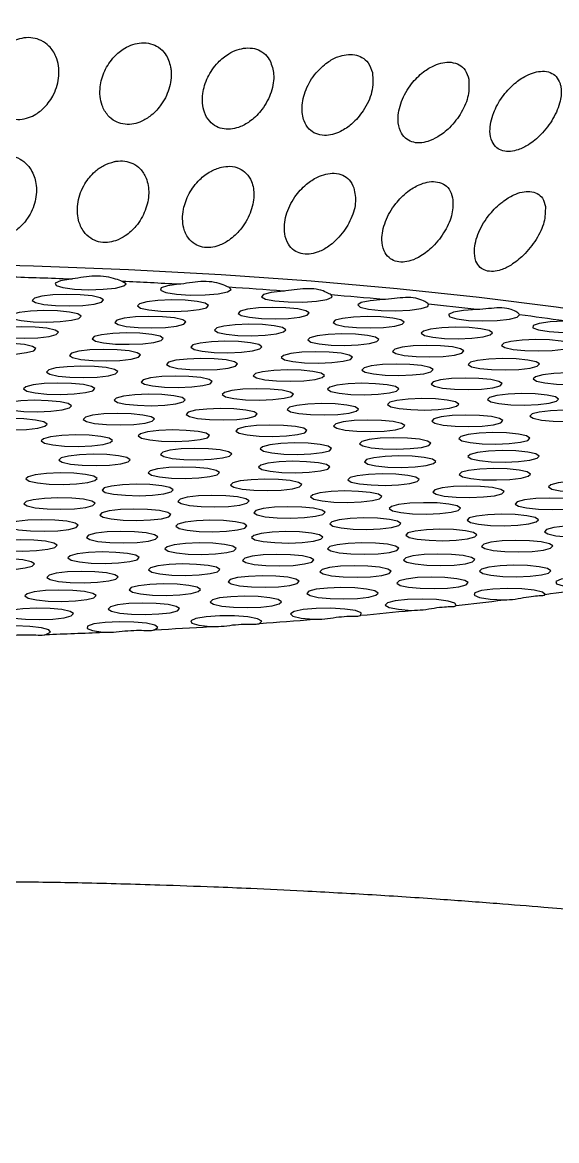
# Model space of a CAD drawing. Extents: x -51 to 27, y -13 to 136.
# Drawn here: x -11.516 to -10.616, y 57.856 to 59.737 of the extents above; entities that cross this region are included whole.
import ezdxf

# ---------------------------------------------------------------- set-up
doc = ezdxf.new("R2010")
doc.units = 0
doc.header["$MEASUREMENT"] = 0
doc.layers.add('GEOMETRY', color=2, linetype='Continuous', lineweight=25)

# ---------------------------------------------------------------- blocks, each defined once
blk = doc.blocks.new('2026 MONTERREY-BLOOM')
at = {"layer": 'GEOMETRY', "flags": 128}
for points in [[(-1.9792, -24.5683), (-1.9069, -24.5445), (-1.8224, -24.5217), (-1.7262, -24.5002), (-1.6189, -24.4801), (-1.5015, -24.4615), (-1.3746, -24.4446), (-1.2393, -24.4294), (-1.0964, -24.4162), (-0.9472, -24.4049), (-0.7925, -24.3958), (-0.6335, -24.3888), (-0.4714, -24.3839), (-0.3074, -24.3813), (-0.1425, -24.381), (0.0219, -24.3829), (0.1848, -24.387), (0.3448, -24.3933), (0.501, -24.4018), (0.6521, -24.4124), (0.7971, -24.425), (0.9349, -24.4396), (1.0646, -24.4559), (1.1851, -24.474)], [(0.2477, -24.4095), (0.2302, -24.4123), (0.2214, -24.4161), (0.2229, -24.4201), (0.2343, -24.4236), (0.2536, -24.4262), (0.2777, -24.4272), (0.3023, -24.4266), (0.3231, -24.4244), (0.3367, -24.421), (0.3407, -24.4171), (0.3343, -24.4132)], [(0.4297, -24.4181), (0.4106, -24.4207), (0.3996, -24.4243), (0.3986, -24.4282), (0.4077, -24.432), (0.4255, -24.4348), (0.4487, -24.4362), (0.4736, -24.4359), (0.4957, -24.4341), (0.5113, -24.431), (0.5177, -24.4271), (0.5138, -24.4232)], [(0.6055, -24.4296), (0.585, -24.4318), (0.5718, -24.4352), (0.5684, -24.4392), (0.5752, -24.443), (0.5911, -24.4461), (0.6134, -24.4479), (0.6382, -24.448), (0.6613, -24.4466), (0.6788, -24.4437), (0.6875, -24.44), (0.6862, -24.436)], [(0.1986, -24.4383), (0.1864, -24.4415), (0.1828, -24.4452), (0.1883, -24.4489), (0.2021, -24.4519), (0.2221, -24.4539), (0.2453, -24.4544), (0.268, -24.4536), (0.2869, -24.4513), (0.2991, -24.4481), (0.3027, -24.4444), (0.2972, -24.4408), (0.2834, -24.4377), (0.2634, -24.4358), (0.2403, -24.4352), (0.2175, -24.4361), (0.1986, -24.4383)], [(0.3755, -24.4477), (0.3633, -24.4509), (0.3597, -24.4546), (0.3652, -24.4582), (0.3791, -24.4613), (0.399, -24.4632), (0.4222, -24.4638), (0.4449, -24.4629), (0.4638, -24.4607), (0.476, -24.4575), (0.4796, -24.4538), (0.4741, -24.4501), (0.4603, -24.4471), (0.4403, -24.4451), (0.4172, -24.4445), (0.3944, -24.4454), (0.3755, -24.4477)], [(0.7733, -24.4438), (0.7515, -24.4457), (0.7364, -24.4489), (0.7306, -24.4528), (0.735, -24.4567), (0.7489, -24.46), (0.77, -24.4621), (0.7945, -24.4627), (0.8184, -24.4616), (0.8375, -24.4591), (0.8486, -24.4555), (0.8498, -24.4515)], [(0.1607, -24.4655), (0.1485, -24.4688), (0.1449, -24.4725), (0.1504, -24.4761), (0.1642, -24.4792), (0.1842, -24.4811), (0.2073, -24.4817), (0.23, -24.4808), (0.249, -24.4786), (0.2611, -24.4754), (0.2648, -24.4717), (0.2592, -24.468), (0.2454, -24.465), (0.2254, -24.463), (0.2023, -24.4624), (0.1796, -24.4633), (0.1607, -24.4655)], [(0.545, -24.4601), (0.5328, -24.4633), (0.5292, -24.467), (0.5347, -24.4707), (0.5485, -24.4737), (0.5685, -24.4757), (0.5916, -24.4763), (0.6144, -24.4754), (0.6333, -24.4732), (0.6455, -24.4699), (0.6491, -24.4662), (0.6435, -24.4626), (0.6297, -24.4595), (0.6098, -24.4576), (0.5866, -24.457), (0.5639, -24.4579), (0.545, -24.4601)], [(0.9315, -24.4606), (0.9087, -24.4622), (0.8918, -24.4651), (0.8836, -24.4689), (0.8856, -24.4729), (0.8974, -24.4764), (0.917, -24.4788), (0.9411, -24.4798), (0.9655, -24.4791), (0.9861, -24.4768), (0.9993, -24.4735), (1.003, -24.4695)], [(0.1227, -24.4928), (0.1105, -24.496), (0.1069, -24.4997), (0.1124, -24.5034), (0.1262, -24.5064), (0.1462, -24.5084), (0.1693, -24.509), (0.1921, -24.5081), (0.211, -24.5059), (0.2232, -24.5027), (0.2268, -24.4989), (0.2213, -24.4953), (0.2075, -24.4922), (0.1875, -24.4903), (0.1643, -24.4897), (0.1416, -24.4906), (0.1227, -24.4928)], [(0.3374, -24.4753), (0.3252, -24.4785), (0.3216, -24.4822), (0.3271, -24.4859), (0.3409, -24.4889), (0.3609, -24.4909), (0.3841, -24.4914), (0.4068, -24.4906), (0.4257, -24.4883), (0.4379, -24.4851), (0.4415, -24.4814), (0.436, -24.4777), (0.4222, -24.4747), (0.4022, -24.4727), (0.3791, -24.4722), (0.3563, -24.473), (0.3374, -24.4753)], [(0.5054, -24.4884), (0.4933, -24.4916), (0.4896, -24.4953), (0.4952, -24.499), (0.509, -24.502), (0.5289, -24.504), (0.5521, -24.5046), (0.5748, -24.5037), (0.5937, -24.5015), (0.6059, -24.4983), (0.6095, -24.4945), (0.604, -24.4909), (0.5902, -24.4878), (0.5702, -24.4859), (0.5471, -24.4853), (0.5244, -24.4862), (0.5054, -24.4884)], [(0.7049, -24.4754), (0.6927, -24.4787), (0.6891, -24.4824), (0.6946, -24.486), (0.7084, -24.4891), (0.7284, -24.491), (0.7515, -24.4916), (0.7743, -24.4907), (0.7932, -24.4885), (0.8054, -24.4853), (0.809, -24.4816), (0.8035, -24.4779), (0.7897, -24.4749), (0.7697, -24.4729), (0.7465, -24.4723), (0.7238, -24.4732), (0.7049, -24.4754)], [(0.8533, -24.4935), (0.8412, -24.4967), (0.8375, -24.5005), (0.8431, -24.5041), (0.8569, -24.5072), (0.8769, -24.5091), (0.9, -24.5097), (0.9227, -24.5088), (0.9416, -24.5066), (0.9538, -24.5034), (0.9574, -24.4997), (0.9519, -24.496), (0.9381, -24.493), (0.9181, -24.491), (0.895, -24.4904), (0.8723, -24.4913), (0.8533, -24.4935)], [(1.0785, -24.4799), (1.0549, -24.4811), (1.0363, -24.4838), (1.0259, -24.4874), (1.0254, -24.4913), (1.035, -24.495), (1.053, -24.4978), (1.0763, -24.4991), (1.101, -24.4988), (1.1228, -24.4969), (1.1381, -24.4938), (1.1443, -24.4899)], [(0.2993, -24.503), (0.2871, -24.5062), (0.2835, -24.5099), (0.289, -24.5136), (0.3028, -24.5166), (0.3228, -24.5186), (0.3459, -24.5191), (0.3687, -24.5183), (0.3876, -24.516), (0.3998, -24.5128), (0.4034, -24.5091), (0.3979, -24.5054), (0.3841, -24.5024), (0.3641, -24.5004), (0.3409, -24.4999), (0.3182, -24.5008), (0.2993, -24.503)], [(0.6622, -24.5048), (0.65, -24.508), (0.6464, -24.5117), (0.6519, -24.5153), (0.6657, -24.5184), (0.6857, -24.5203), (0.7088, -24.5209), (0.7316, -24.52), (0.7505, -24.5178), (0.7627, -24.5146), (0.7663, -24.5109), (0.7608, -24.5072), (0.747, -24.5042), (0.727, -24.5022), (0.7038, -24.5016), (0.6811, -24.5025), (0.6622, -24.5048)], [(0.0847, -24.5201), (0.0725, -24.5233), (0.0689, -24.527), (0.0744, -24.5307), (0.0882, -24.5337), (0.1082, -24.5357), (0.1313, -24.5362), (0.1541, -24.5354), (0.173, -24.5331), (0.1852, -24.5299), (0.1888, -24.5262), (0.1833, -24.5225), (0.1695, -24.5195), (0.1495, -24.5175), (0.1264, -24.517), (0.1036, -24.5178), (0.0847, -24.5201)], [(0.261, -24.5308), (0.2488, -24.534), (0.2452, -24.5378), (0.2507, -24.5414), (0.2645, -24.5445), (0.2845, -24.5464), (0.3077, -24.547), (0.3304, -24.5461), (0.3493, -24.5439), (0.3615, -24.5407), (0.3651, -24.537), (0.3596, -24.5333), (0.3458, -24.5303), (0.3258, -24.5283), (0.3027, -24.5277), (0.2799, -24.5286), (0.261, -24.5308)], [(0.4654, -24.517), (0.4532, -24.5202), (0.4496, -24.5239), (0.4551, -24.5276), (0.4689, -24.5306), (0.4889, -24.5326), (0.512, -24.5332), (0.5348, -24.5323), (0.5537, -24.5301), (0.5659, -24.5268), (0.5695, -24.5231), (0.564, -24.5195), (0.5502, -24.5164), (0.5302, -24.5145), (0.507, -24.5139), (0.4843, -24.5148), (0.4654, -24.517)], [(0.8053, -24.5241), (0.7931, -24.5273), (0.7895, -24.531), (0.795, -24.5347), (0.8088, -24.5377), (0.8288, -24.5397), (0.8519, -24.5402), (0.8746, -24.5394), (0.8935, -24.5371), (0.9057, -24.5339), (0.9093, -24.5302), (0.9038, -24.5265), (0.89, -24.5235), (0.87, -24.5215), (0.8469, -24.521), (0.8242, -24.5219), (0.8053, -24.5241)], [(0.9886, -24.5141), (0.9764, -24.5173), (0.9728, -24.5211), (0.9783, -24.5247), (0.9921, -24.5278), (1.0121, -24.5297), (1.0352, -24.5303), (1.058, -24.5294), (1.0769, -24.5272), (1.0891, -24.524), (1.0927, -24.5203), (1.0871, -24.5166), (1.0733, -24.5136), (1.0534, -24.5116), (1.0302, -24.511), (1.0075, -24.5119), (0.9886, -24.5141)], [(0.4244, -24.546), (0.4122, -24.5492), (0.4086, -24.5529), (0.4141, -24.5566), (0.4279, -24.5596), (0.4479, -24.5616), (0.471, -24.5621), (0.4938, -24.5613), (0.5127, -24.559), (0.5249, -24.5558), (0.5285, -24.5521), (0.523, -24.5484), (0.5092, -24.5454), (0.4892, -24.5434), (0.466, -24.5429), (0.4433, -24.5438), (0.4244, -24.546)], [(0.6178, -24.5346), (0.6056, -24.5378), (0.602, -24.5415), (0.6075, -24.5452), (0.6213, -24.5482), (0.6413, -24.5502), (0.6644, -24.5508), (0.6872, -24.5499), (0.7061, -24.5476), (0.7183, -24.5444), (0.7219, -24.5407), (0.7164, -24.5371), (0.7026, -24.534), (0.6826, -24.5321), (0.6594, -24.5315), (0.6367, -24.5324), (0.6178, -24.5346)], [(0.9325, -24.5461), (0.9203, -24.5493), (0.9167, -24.553), (0.9222, -24.5567), (0.936, -24.5597), (0.956, -24.5617), (0.9792, -24.5622), (1.0019, -24.5614), (1.0208, -24.5591), (1.033, -24.5559), (1.0366, -24.5522), (1.0311, -24.5485), (1.0173, -24.5455), (0.9973, -24.5435), (0.9742, -24.543), (0.9514, -24.5438), (0.9325, -24.5461)], [(0.2226, -24.5589), (0.2105, -24.5621), (0.2068, -24.5658), (0.2124, -24.5695), (0.2262, -24.5725), (0.2461, -24.5745), (0.2693, -24.5751), (0.292, -24.5742), (0.3109, -24.5719), (0.3231, -24.5687), (0.3267, -24.565), (0.3212, -24.5614), (0.3074, -24.5583), (0.2874, -24.5564), (0.2643, -24.5558), (0.2416, -24.5567), (0.2226, -24.5589)], [(0.5705, -24.5651), (0.5584, -24.5683), (0.5547, -24.5721), (0.5603, -24.5757), (0.5741, -24.5788), (0.594, -24.5807), (0.6172, -24.5813), (0.6399, -24.5804), (0.6588, -24.5782), (0.671, -24.575), (0.6746, -24.5713), (0.6691, -24.5676), (0.6553, -24.5646), (0.6353, -24.5626), (0.6122, -24.562), (0.5894, -24.5629), (0.5705, -24.5651)], [(0.7535, -24.5554), (0.7413, -24.5586), (0.7377, -24.5623), (0.7432, -24.566), (0.757, -24.569), (0.777, -24.571), (0.8001, -24.5716), (0.8229, -24.5707), (0.8418, -24.5685), (0.854, -24.5653), (0.8576, -24.5615), (0.8521, -24.5579), (0.8383, -24.5548), (0.8183, -24.5529), (0.7952, -24.5523), (0.7724, -24.5532), (0.7535, -24.5554)], [(0.184, -24.5873), (0.1718, -24.5905), (0.1682, -24.5942), (0.1737, -24.5979), (0.1875, -24.6009), (0.2075, -24.6029), (0.2306, -24.6035), (0.2534, -24.6026), (0.2723, -24.6004), (0.2845, -24.5971), (0.2881, -24.5934), (0.2826, -24.5898), (0.2688, -24.5867), (0.2488, -24.5848), (0.2256, -24.5842), (0.2029, -24.5851), (0.184, -24.5873)], [(0.3818, -24.5756), (0.3696, -24.5788), (0.366, -24.5825), (0.3715, -24.5862), (0.3853, -24.5892), (0.4053, -24.5912), (0.4285, -24.5917), (0.4512, -24.5908), (0.4701, -24.5886), (0.4823, -24.5854), (0.4859, -24.5817), (0.4804, -24.578), (0.4666, -24.575), (0.4466, -24.573), (0.4235, -24.5725), (0.4007, -24.5733), (0.3818, -24.5756)], [(0.8699, -24.579), (0.8577, -24.5823), (0.8541, -24.586), (0.8597, -24.5896), (0.8735, -24.5927), (0.8934, -24.5946), (0.9166, -24.5952), (0.9393, -24.5943), (0.9582, -24.5921), (0.9704, -24.5889), (0.974, -24.5852), (0.9685, -24.5815), (0.9547, -24.5785), (0.9347, -24.5765), (0.9116, -24.5759), (0.8888, -24.5768), (0.8699, -24.579)], [(1.0421, -24.5704), (1.0299, -24.5736), (1.0263, -24.5773), (1.0318, -24.581), (1.0456, -24.584), (1.0656, -24.586), (1.0887, -24.5866), (1.1114, -24.5857), (1.1303, -24.5835), (1.1425, -24.5803), (1.1461, -24.5765), (1.1406, -24.5729), (1.1268, -24.5698), (1.1068, -24.5679), (1.0837, -24.5673), (1.061, -24.5682), (1.0421, -24.5704)], [(0.3363, -24.6061), (0.3241, -24.6094), (0.3205, -24.6131), (0.326, -24.6167), (0.3398, -24.6198), (0.3598, -24.6217), (0.3829, -24.6223), (0.4057, -24.6214), (0.4246, -24.6192), (0.4368, -24.616), (0.4404, -24.6123), (0.4349, -24.6086), (0.4211, -24.6056), (0.4011, -24.6036), (0.378, -24.603), (0.3552, -24.6039), (0.3363, -24.6061)], [(0.5185, -24.5968), (0.5064, -24.6), (0.5027, -24.6037), (0.5083, -24.6074), (0.5221, -24.6104), (0.542, -24.6124), (0.5652, -24.613), (0.5879, -24.6121), (0.6068, -24.6098), (0.619, -24.6066), (0.6226, -24.6029), (0.6171, -24.5993), (0.6033, -24.5962), (0.5833, -24.5943), (0.5602, -24.5937), (0.5375, -24.5946), (0.5185, -24.5968)], [(0.6957, -24.5878), (0.6835, -24.591), (0.6799, -24.5947), (0.6855, -24.5984), (0.6993, -24.6014), (0.7192, -24.6034), (0.7424, -24.604), (0.7651, -24.6031), (0.784, -24.6009), (0.7962, -24.5977), (0.7998, -24.5939), (0.7943, -24.5903), (0.7805, -24.5872), (0.7605, -24.5853), (0.7374, -24.5847), (0.7146, -24.5856), (0.6957, -24.5878)], [(0.9648, -24.6051), (0.9526, -24.6083), (0.949, -24.612), (0.9545, -24.6157), (0.9683, -24.6187), (0.9883, -24.6207), (1.0114, -24.6212), (1.0342, -24.6204), (1.0531, -24.6181), (1.0653, -24.6149), (1.0689, -24.6112), (1.0634, -24.6075), (1.0496, -24.6045), (1.0296, -24.6025), (1.0065, -24.602), (0.9837, -24.6028), (0.9648, -24.6051)], [(0.1448, -24.6164), (0.1326, -24.6196), (0.129, -24.6233), (0.1345, -24.627), (0.1483, -24.63), (0.1683, -24.632), (0.1914, -24.6326), (0.2141, -24.6317), (0.2331, -24.6295), (0.2452, -24.6262), (0.2488, -24.6225), (0.2433, -24.6189), (0.2295, -24.6158), (0.2095, -24.6139), (0.1864, -24.6133), (0.1637, -24.6142), (0.1448, -24.6164)], [(0.6279, -24.6218), (0.6157, -24.625), (0.6121, -24.6287), (0.6176, -24.6324), (0.6314, -24.6354), (0.6514, -24.6374), (0.6745, -24.6379), (0.6973, -24.6371), (0.7162, -24.6348), (0.7283, -24.6316), (0.732, -24.6279), (0.7264, -24.6242), (0.7126, -24.6212), (0.6927, -24.6192), (0.6695, -24.6187), (0.6468, -24.6196), (0.6279, -24.6218)], [(0.7967, -24.6134), (0.7846, -24.6166), (0.7809, -24.6203), (0.7865, -24.624), (0.8003, -24.627), (0.8203, -24.629), (0.8434, -24.6296), (0.8661, -24.6287), (0.885, -24.6265), (0.8972, -24.6233), (0.9008, -24.6196), (0.8953, -24.6159), (0.8815, -24.6129), (0.8615, -24.6109), (0.8384, -24.6103), (0.8157, -24.6112), (0.7967, -24.6134)], [(0.2843, -24.6385), (0.2721, -24.6417), (0.2685, -24.6455), (0.274, -24.6491), (0.2878, -24.6522), (0.3078, -24.6541), (0.3309, -24.6547), (0.3537, -24.6538), (0.3726, -24.6516), (0.3848, -24.6484), (0.3884, -24.6447), (0.3829, -24.641), (0.3691, -24.638), (0.3491, -24.636), (0.326, -24.6354), (0.3032, -24.6363), (0.2843, -24.6385)], [(0.4575, -24.6301), (0.4453, -24.6333), (0.4417, -24.6371), (0.4472, -24.6407), (0.461, -24.6438), (0.481, -24.6457), (0.5041, -24.6463), (0.5269, -24.6454), (0.5458, -24.6432), (0.558, -24.64), (0.5616, -24.6363), (0.5561, -24.6326), (0.5423, -24.6296), (0.5223, -24.6276), (0.4992, -24.627), (0.4764, -24.6279), (0.4575, -24.6301)], [(0.871, -24.6413), (0.8588, -24.6445), (0.8552, -24.6482), (0.8607, -24.6519), (0.8745, -24.6549), (0.8945, -24.6569), (0.9176, -24.6575), (0.9403, -24.6566), (0.9593, -24.6544), (0.9714, -24.6511), (0.9751, -24.6474), (0.9695, -24.6438), (0.9557, -24.6407), (0.9358, -24.6388), (0.9126, -24.6382), (0.8899, -24.6391), (0.871, -24.6413)], [(1.0363, -24.633), (1.0241, -24.6362), (1.0205, -24.6399), (1.026, -24.6435), (1.0398, -24.6466), (1.0598, -24.6485), (1.0829, -24.6491), (1.1057, -24.6482), (1.1246, -24.646), (1.1368, -24.6428), (1.1404, -24.6391), (1.1349, -24.6354), (1.1211, -24.6324), (1.1011, -24.6304), (1.078, -24.6298), (1.0552, -24.6307), (1.0363, -24.633)], [(0.1036, -24.647), (0.0914, -24.6502), (0.0878, -24.654), (0.0933, -24.6576), (0.1071, -24.6606), (0.1271, -24.6626), (0.1502, -24.6632), (0.173, -24.6623), (0.1919, -24.6601), (0.2041, -24.6569), (0.2077, -24.6532), (0.2022, -24.6495), (0.1884, -24.6465), (0.1684, -24.6445), (0.1453, -24.6439), (0.1225, -24.6448), (0.1036, -24.647)], [(0.5411, -24.658), (0.5289, -24.6612), (0.5253, -24.6649), (0.5308, -24.6686), (0.5446, -24.6716), (0.5646, -24.6736), (0.5877, -24.6741), (0.6105, -24.6733), (0.6294, -24.671), (0.6416, -24.6678), (0.6452, -24.6641), (0.6397, -24.6604), (0.6259, -24.6574), (0.6059, -24.6554), (0.5827, -24.6549), (0.56, -24.6557), (0.5411, -24.658)], [(0.7059, -24.6496), (0.6937, -24.6528), (0.6901, -24.6566), (0.6956, -24.6602), (0.7094, -24.6633), (0.7294, -24.6652), (0.7525, -24.6658), (0.7752, -24.6649), (0.7942, -24.6627), (0.8063, -24.6595), (0.81, -24.6558), (0.8044, -24.6521), (0.7906, -24.6491), (0.7706, -24.6471), (0.7475, -24.6465), (0.7248, -24.6474), (0.7059, -24.6496)], [(0.2136, -24.6746), (0.2014, -24.6778), (0.1978, -24.6815), (0.2033, -24.6852), (0.2171, -24.6882), (0.2371, -24.6902), (0.2603, -24.6908), (0.283, -24.6899), (0.3019, -24.6877), (0.3141, -24.6845), (0.3177, -24.6807), (0.3122, -24.6771), (0.2984, -24.674), (0.2784, -24.6721), (0.2553, -24.6715), (0.2325, -24.6724), (0.2136, -24.6746)], [(0.377, -24.6663), (0.3648, -24.6695), (0.3612, -24.6732), (0.3667, -24.6769), (0.3805, -24.6799), (0.4005, -24.6819), (0.4236, -24.6825), (0.4464, -24.6816), (0.4653, -24.6794), (0.4775, -24.6762), (0.4811, -24.6724), (0.4756, -24.6688), (0.4618, -24.6657), (0.4418, -24.6638), (0.4186, -24.6632), (0.3959, -24.6641), (0.377, -24.6663)], [(0.7497, -24.6794), (0.7375, -24.6826), (0.7339, -24.6863), (0.7394, -24.69), (0.7532, -24.693), (0.7732, -24.695), (0.7963, -24.6955), (0.8191, -24.6946), (0.838, -24.6924), (0.8502, -24.6892), (0.8538, -24.6855), (0.8483, -24.6818), (0.8345, -24.6788), (0.8145, -24.6768), (0.7914, -24.6763), (0.7686, -24.6771), (0.7497, -24.6794)], [(0.9165, -24.6707), (0.9043, -24.6739), (0.9007, -24.6777), (0.9062, -24.6813), (0.92, -24.6844), (0.94, -24.6863), (0.9631, -24.6869), (0.9859, -24.686), (1.0048, -24.6838), (1.017, -24.6806), (1.0206, -24.6769), (1.015, -24.6732), (1.0012, -24.6702), (0.9813, -24.6682), (0.9581, -24.6676), (0.9354, -24.6685), (0.9165, -24.6707)], [(0.4145, -24.6972), (0.4023, -24.7005), (0.3987, -24.7042), (0.4042, -24.7078), (0.418, -24.7109), (0.438, -24.7128), (0.4611, -24.7134), (0.4839, -24.7125), (0.5028, -24.7103), (0.515, -24.7071), (0.5186, -24.7034), (0.5131, -24.6997), (0.4993, -24.6967), (0.4793, -24.6947), (0.4562, -24.6941), (0.4334, -24.695), (0.4145, -24.6972)], [(0.5825, -24.6881), (0.5703, -24.6914), (0.5667, -24.6951), (0.5722, -24.6987), (0.586, -24.7018), (0.606, -24.7037), (0.6291, -24.7043), (0.6519, -24.7034), (0.6708, -24.7012), (0.683, -24.698), (0.6866, -24.6943), (0.6811, -24.6906), (0.6673, -24.6876), (0.6473, -24.6856), (0.6242, -24.685), (0.6014, -24.6859), (0.5825, -24.6881)], [(0.2435, -24.707), (0.2313, -24.7102), (0.2277, -24.714), (0.2332, -24.7176), (0.247, -24.7207), (0.267, -24.7226), (0.2901, -24.7232), (0.3129, -24.7223), (0.3318, -24.7201), (0.344, -24.7169), (0.3476, -24.7132), (0.342, -24.7095), (0.3282, -24.7065), (0.3083, -24.7045), (0.2851, -24.7039), (0.2624, -24.7048), (0.2435, -24.707)], [(0.5796, -24.719), (0.5674, -24.7223), (0.5638, -24.726), (0.5693, -24.7296), (0.5831, -24.7327), (0.6031, -24.7346), (0.6262, -24.7352), (0.649, -24.7343), (0.6679, -24.7321), (0.6801, -24.7289), (0.6837, -24.7252), (0.6782, -24.7215), (0.6644, -24.7185), (0.6444, -24.7165), (0.6212, -24.7159), (0.5985, -24.7168), (0.5796, -24.719)], [(0.7579, -24.7099), (0.7457, -24.7131), (0.7421, -24.7168), (0.7476, -24.7205), (0.7614, -24.7235), (0.7814, -24.7255), (0.8045, -24.7261), (0.8272, -24.7252), (0.8461, -24.723), (0.8583, -24.7197), (0.8619, -24.716), (0.8564, -24.7124), (0.8426, -24.7093), (0.8226, -24.7074), (0.7995, -24.7068), (0.7768, -24.7077), (0.7579, -24.7099)], [(0.9321, -24.7009), (0.9199, -24.7042), (0.9163, -24.7079), (0.9218, -24.7115), (0.9356, -24.7146), (0.9556, -24.7165), (0.9787, -24.7171), (1.0015, -24.7162), (1.0204, -24.714), (1.0326, -24.7108), (1.0362, -24.7071), (1.0307, -24.7034), (1.0169, -24.7004), (0.9969, -24.6984), (0.9737, -24.6978), (0.951, -24.6987), (0.9321, -24.7009)], [(0.3936, -24.7286), (0.3814, -24.7318), (0.3778, -24.7355), (0.3833, -24.7392), (0.3971, -24.7422), (0.4171, -24.7442), (0.4402, -24.7448), (0.463, -24.7439), (0.4819, -24.7416), (0.4941, -24.7384), (0.4977, -24.7347), (0.4921, -24.7311), (0.4783, -24.728), (0.4584, -24.7261), (0.4352, -24.7255), (0.4125, -24.7264), (0.3936, -24.7286)], [(0.9174, -24.7312), (0.9052, -24.7344), (0.9016, -24.7381), (0.9071, -24.7418), (0.9209, -24.7448), (0.9409, -24.7468), (0.9641, -24.7473), (0.9868, -24.7465), (1.0057, -24.7442), (1.0179, -24.741), (1.0215, -24.7373), (1.016, -24.7336), (1.0022, -24.7306), (0.9822, -24.7286), (0.9591, -24.7281), (0.9363, -24.729), (0.9174, -24.7312)], [(0.1879, -24.7386), (0.1757, -24.7418), (0.1721, -24.7455), (0.1776, -24.7492), (0.1914, -24.7522), (0.2114, -24.7542), (0.2345, -24.7547), (0.2573, -24.7539), (0.2762, -24.7516), (0.2883, -24.7484), (0.292, -24.7447), (0.2864, -24.741), (0.2726, -24.738), (0.2527, -24.736), (0.2295, -24.7355), (0.2068, -24.7364), (0.1879, -24.7386)], [(0.5325, -24.749), (0.5203, -24.7522), (0.5167, -24.7559), (0.5222, -24.7596), (0.536, -24.7626), (0.556, -24.7646), (0.5791, -24.7652), (0.6018, -24.7643), (0.6208, -24.7621), (0.6329, -24.7589), (0.6366, -24.7551), (0.631, -24.7515), (0.6172, -24.7484), (0.5972, -24.7465), (0.5741, -24.7459), (0.5514, -24.7468), (0.5325, -24.749)], [(0.73, -24.7401), (0.7178, -24.7433), (0.7142, -24.747), (0.7197, -24.7507), (0.7335, -24.7537), (0.7535, -24.7557), (0.7766, -24.7563), (0.7994, -24.7554), (0.8183, -24.7532), (0.8305, -24.75), (0.8341, -24.7462), (0.8286, -24.7426), (0.8148, -24.7395), (0.7948, -24.7376), (0.7716, -24.737), (0.7489, -24.7379), (0.73, -24.7401)], [(1.0679, -24.752), (1.0557, -24.7553), (1.0521, -24.759), (1.0576, -24.7626), (1.0714, -24.7657), (1.0914, -24.7676), (1.1145, -24.7682), (1.1373, -24.7673), (1.1562, -24.7651), (1.1684, -24.7619), (1.172, -24.7582), (1.1665, -24.7545), (1.1527, -24.7515), (1.1327, -24.7495), (1.1096, -24.7489), (1.0868, -24.7498), (1.0679, -24.752)], [(0.316, -24.7575), (0.3038, -24.7607), (0.3002, -24.7645), (0.3057, -24.7681), (0.3195, -24.7712), (0.3395, -24.7731), (0.3626, -24.7737), (0.3854, -24.7728), (0.4043, -24.7706), (0.4165, -24.7674), (0.4201, -24.7637), (0.4146, -24.76), (0.4008, -24.757), (0.3808, -24.755), (0.3577, -24.7544), (0.3349, -24.7553), (0.316, -24.7575)], [(0.6671, -24.7689), (0.6549, -24.7722), (0.6513, -24.7759), (0.6568, -24.7795), (0.6706, -24.7826), (0.6906, -24.7845), (0.7137, -24.7851), (0.7365, -24.7842), (0.7554, -24.782), (0.7676, -24.7788), (0.7712, -24.7751), (0.7657, -24.7714), (0.7519, -24.7684), (0.7319, -24.7664), (0.7088, -24.7658), (0.686, -24.7667), (0.6671, -24.7689)], [(0.8729, -24.7606), (0.8607, -24.7638), (0.8571, -24.7676), (0.8626, -24.7712), (0.8764, -24.7743), (0.8964, -24.7762), (0.9195, -24.7768), (0.9422, -24.7759), (0.9612, -24.7737), (0.9733, -24.7705), (0.977, -24.7668), (0.9714, -24.7631), (0.9576, -24.7601), (0.9376, -24.7581), (0.9145, -24.7575), (0.8918, -24.7584), (0.8729, -24.7606)], [(0.1844, -24.7804), (0.1722, -24.7836), (0.1686, -24.7873), (0.1741, -24.791), (0.1879, -24.794), (0.2079, -24.796), (0.231, -24.7966), (0.2538, -24.7957), (0.2727, -24.7935), (0.2849, -24.7902), (0.2885, -24.7865), (0.2829, -24.7829), (0.2691, -24.7798), (0.2492, -24.7779), (0.226, -24.7773), (0.2033, -24.7782), (0.1844, -24.7804)], [(0.4437, -24.7764), (0.4315, -24.7796), (0.4279, -24.7834), (0.4334, -24.787), (0.4472, -24.7901), (0.4672, -24.792), (0.4903, -24.7926), (0.513, -24.7917), (0.532, -24.7895), (0.5441, -24.7863), (0.5478, -24.7826), (0.5422, -24.7789), (0.5284, -24.7759), (0.5084, -24.7739), (0.4853, -24.7733), (0.4626, -24.7742), (0.4437, -24.7764)], [(0.7995, -24.7886), (0.7873, -24.7918), (0.7837, -24.7955), (0.7892, -24.7992), (0.803, -24.8022), (0.823, -24.8042), (0.8462, -24.8047), (0.8689, -24.8039), (0.8878, -24.8016), (0.9, -24.7984), (0.9036, -24.7947), (0.8981, -24.791), (0.8843, -24.788), (0.8643, -24.786), (0.8412, -24.7855), (0.8184, -24.7864), (0.7995, -24.7886)], [(1.0115, -24.7808), (0.9993, -24.784), (0.9957, -24.7877), (1.0012, -24.7914), (1.015, -24.7944), (1.035, -24.7964), (1.0581, -24.797), (1.0808, -24.7961), (1.0998, -24.7939), (1.1119, -24.7907), (1.1156, -24.7869), (1.11, -24.7833), (1.0962, -24.7802), (1.0763, -24.7783), (1.0531, -24.7777), (1.0304, -24.7786), (1.0115, -24.7808)], [(0.3122, -24.7993), (0.3, -24.8025), (0.2964, -24.8062), (0.3019, -24.8099), (0.3157, -24.8129), (0.3357, -24.8149), (0.3589, -24.8155), (0.3816, -24.8146), (0.4005, -24.8124), (0.4127, -24.8092), (0.4163, -24.8054), (0.4108, -24.8018), (0.397, -24.7987), (0.377, -24.7968), (0.3539, -24.7962), (0.3311, -24.7971), (0.3122, -24.7993)], [(0.5715, -24.7953), (0.5593, -24.7986), (0.5557, -24.8023), (0.5612, -24.8059), (0.575, -24.809), (0.595, -24.8109), (0.6181, -24.8115), (0.6409, -24.8106), (0.6598, -24.8084), (0.672, -24.8052), (0.6756, -24.8015), (0.6701, -24.7978), (0.6563, -24.7948), (0.6363, -24.7928), (0.6131, -24.7922), (0.5904, -24.7931), (0.5715, -24.7953)], [(0.9307, -24.808), (0.9185, -24.8112), (0.9149, -24.815), (0.9204, -24.8186), (0.9342, -24.8217), (0.9542, -24.8236), (0.9774, -24.8242), (1.0001, -24.8233), (1.019, -24.8211), (1.0312, -24.8179), (1.0348, -24.8142), (1.0293, -24.8105), (1.0155, -24.8075), (0.9955, -24.8055), (0.9724, -24.8049), (0.9496, -24.8058), (0.9307, -24.808)], [(0.1562, -24.8174), (0.144, -24.8206), (0.1404, -24.8243), (0.1459, -24.828), (0.1597, -24.831), (0.1797, -24.833), (0.2028, -24.8335), (0.2256, -24.8326), (0.2445, -24.8304), (0.2567, -24.8272), (0.2603, -24.8235), (0.2548, -24.8198), (0.241, -24.8168), (0.221, -24.8148), (0.1979, -24.8143), (0.1751, -24.8151), (0.1562, -24.8174)], [(0.4401, -24.8182), (0.4279, -24.8214), (0.4243, -24.8252), (0.4298, -24.8288), (0.4436, -24.8319), (0.4636, -24.8338), (0.4867, -24.8344), (0.5095, -24.8335), (0.5284, -24.8313), (0.5406, -24.8281), (0.5442, -24.8244), (0.5387, -24.8207), (0.5249, -24.8177), (0.5049, -24.8157), (0.4817, -24.8151), (0.459, -24.816), (0.4401, -24.8182)], [(0.6993, -24.8143), (0.6871, -24.8175), (0.6835, -24.8212), (0.689, -24.8249), (0.7028, -24.8279), (0.7228, -24.8299), (0.746, -24.8304), (0.7687, -24.8295), (0.7876, -24.8273), (0.7998, -24.8241), (0.8034, -24.8204), (0.7979, -24.8167), (0.7841, -24.8137), (0.7641, -24.8117), (0.741, -24.8112), (0.7182, -24.812), (0.6993, -24.8143)], [(1.0609, -24.8273), (1.0487, -24.8306), (1.0451, -24.8343), (1.0506, -24.8379), (1.0644, -24.841), (1.0844, -24.8429), (1.1075, -24.8435), (1.1303, -24.8426), (1.1492, -24.8404), (1.1614, -24.8372), (1.165, -24.8335), (1.1595, -24.8298), (1.1457, -24.8268), (1.1257, -24.8248), (1.1025, -24.8242), (1.0798, -24.8251), (1.0609, -24.8273)], [(0.1205, -24.8508), (0.1083, -24.854), (0.1047, -24.8577), (0.1102, -24.8614), (0.124, -24.8644), (0.144, -24.8664), (0.1671, -24.867), (0.1899, -24.8661), (0.2088, -24.8638), (0.221, -24.8606), (0.2246, -24.8569), (0.2191, -24.8533), (0.2053, -24.8502), (0.1853, -24.8483), (0.1621, -24.8477), (0.1394, -24.8486), (0.1205, -24.8508)], [(0.2899, -24.837), (0.2777, -24.8402), (0.2741, -24.8439), (0.2796, -24.8475), (0.2934, -24.8506), (0.3134, -24.8525), (0.3366, -24.8531), (0.3593, -24.8522), (0.3782, -24.85), (0.3904, -24.8468), (0.394, -24.8431), (0.3885, -24.8394), (0.3747, -24.8364), (0.3547, -24.8344), (0.3316, -24.8338), (0.3088, -24.8347), (0.2899, -24.837)], [(0.5679, -24.8372), (0.5557, -24.8404), (0.5521, -24.8441), (0.5576, -24.8477), (0.5714, -24.8508), (0.5914, -24.8527), (0.6146, -24.8533), (0.6373, -24.8524), (0.6562, -24.8502), (0.6684, -24.847), (0.672, -24.8433), (0.6665, -24.8396), (0.6527, -24.8366), (0.6327, -24.8346), (0.6096, -24.834), (0.5868, -24.8349), (0.5679, -24.8372)], [(0.8272, -24.8332), (0.8151, -24.8364), (0.8114, -24.8401), (0.817, -24.8438), (0.8308, -24.8468), (0.8507, -24.8488), (0.8739, -24.8494), (0.8966, -24.8485), (0.9155, -24.8463), (0.9277, -24.843), (0.9313, -24.8393), (0.9258, -24.8357), (0.912, -24.8326), (0.892, -24.8307), (0.8689, -24.8301), (0.8462, -24.831), (0.8272, -24.8332)], [(0.4219, -24.8563), (0.4097, -24.8595), (0.4061, -24.8633), (0.4116, -24.8669), (0.4254, -24.87), (0.4454, -24.8719), (0.4685, -24.8725), (0.4912, -24.8716), (0.5102, -24.8694), (0.5223, -24.8662), (0.5259, -24.8625), (0.5204, -24.8588), (0.5066, -24.8558), (0.4866, -24.8538), (0.4635, -24.8532), (0.4408, -24.8541), (0.4219, -24.8563)], [(0.6958, -24.8561), (0.6836, -24.8593), (0.68, -24.863), (0.6855, -24.8667), (0.6993, -24.8697), (0.7193, -24.8717), (0.7424, -24.8722), (0.7652, -24.8714), (0.7841, -24.8691), (0.7963, -24.8659), (0.7999, -24.8622), (0.7944, -24.8585), (0.7806, -24.8555), (0.7606, -24.8535), (0.7374, -24.853), (0.7147, -24.8539), (0.6958, -24.8561)], [(0.9549, -24.8521), (0.9428, -24.8553), (0.9391, -24.859), (0.9447, -24.8627), (0.9585, -24.8657), (0.9785, -24.8677), (1.0016, -24.8683), (1.0243, -24.8674), (1.0432, -24.8652), (1.0554, -24.8619), (1.059, -24.8582), (1.0535, -24.8546), (1.0397, -24.8515), (1.0197, -24.8496), (0.9966, -24.849), (0.9739, -24.8499), (0.9549, -24.8521)], [(0.0823, -24.8823), (0.0701, -24.8855), (0.0665, -24.8892), (0.072, -24.8929), (0.0858, -24.8959), (0.1058, -24.8979), (0.1289, -24.8984), (0.1517, -24.8976), (0.1706, -24.8953), (0.1828, -24.8921), (0.1864, -24.8884), (0.1809, -24.8847), (0.1671, -24.8817), (0.1471, -24.8797), (0.1239, -24.8792), (0.1012, -24.8801), (0.0823, -24.8823)], [(0.2586, -24.8715), (0.2464, -24.8747), (0.2428, -24.8784), (0.2483, -24.8821), (0.2621, -24.8851), (0.2821, -24.8871), (0.3052, -24.8877), (0.328, -24.8868), (0.3469, -24.8846), (0.3591, -24.8814), (0.3627, -24.8776), (0.3572, -24.874), (0.3433, -24.8709), (0.3234, -24.869), (0.3002, -24.8684), (0.2775, -24.8693), (0.2586, -24.8715)], [(0.5527, -24.8756), (0.5405, -24.8788), (0.5369, -24.8825), (0.5424, -24.8862), (0.5562, -24.8892), (0.5762, -24.8912), (0.5993, -24.8918), (0.6221, -24.8909), (0.641, -24.8886), (0.6532, -24.8854), (0.6568, -24.8817), (0.6513, -24.8781), (0.6375, -24.875), (0.6175, -24.8731), (0.5944, -24.8725), (0.5716, -24.8734), (0.5527, -24.8756)], [(0.8236, -24.875), (0.8114, -24.8782), (0.8078, -24.8819), (0.8134, -24.8856), (0.8272, -24.8886), (0.8471, -24.8906), (0.8703, -24.8912), (0.893, -24.8903), (0.9119, -24.8881), (0.9241, -24.8848), (0.9277, -24.8811), (0.9222, -24.8775), (0.9084, -24.8744), (0.8884, -24.8725), (0.8653, -24.8719), (0.8425, -24.8728), (0.8236, -24.875)], [(0.2232, -24.9041), (0.2111, -24.9073), (0.2074, -24.9111), (0.213, -24.9147), (0.2268, -24.9178), (0.2467, -24.9197), (0.2699, -24.9203), (0.2926, -24.9194), (0.3115, -24.9172), (0.3237, -24.914), (0.3273, -24.9103), (0.3218, -24.9066), (0.308, -24.9036), (0.288, -24.9016), (0.2649, -24.901), (0.2422, -24.9019), (0.2232, -24.9041)], [(0.3942, -24.8917), (0.382, -24.8949), (0.3784, -24.8986), (0.3839, -24.9023), (0.3977, -24.9053), (0.4177, -24.9073), (0.4408, -24.9079), (0.4636, -24.907), (0.4825, -24.9048), (0.4947, -24.9016), (0.4983, -24.8978), (0.4928, -24.8942), (0.4789, -24.8911), (0.459, -24.8892), (0.4358, -24.8886), (0.4131, -24.8895), (0.3942, -24.8917)], [(0.6829, -24.8947), (0.6707, -24.898), (0.6671, -24.9017), (0.6726, -24.9053), (0.6864, -24.9084), (0.7064, -24.9103), (0.7295, -24.9109), (0.7523, -24.91), (0.7712, -24.9078), (0.7834, -24.9046), (0.787, -24.9009), (0.7814, -24.8972), (0.7676, -24.8942), (0.7477, -24.8922), (0.7245, -24.8916), (0.7018, -24.8925), (0.6829, -24.8947)], [(0.9515, -24.8939), (0.9393, -24.8971), (0.9357, -24.9008), (0.9412, -24.9045), (0.955, -24.9075), (0.975, -24.9095), (0.9981, -24.9101), (1.0209, -24.9092), (1.0398, -24.907), (1.052, -24.9038), (1.0556, -24.9), (1.0501, -24.8964), (1.0363, -24.8933), (1.0163, -24.8914), (0.9932, -24.8908), (0.9704, -24.8917), (0.9515, -24.8939)], [(0.3617, -24.9252), (0.3495, -24.9284), (0.3459, -24.9322), (0.3514, -24.9358), (0.3652, -24.9389), (0.3852, -24.9408), (0.4083, -24.9414), (0.4311, -24.9405), (0.45, -24.9383), (0.4622, -24.9351), (0.4658, -24.9314), (0.4602, -24.9277), (0.4464, -24.9247), (0.4265, -24.9227), (0.4033, -24.9221), (0.3806, -24.923), (0.3617, -24.9252)], [(0.5281, -24.9116), (0.5159, -24.9148), (0.5123, -24.9185), (0.5178, -24.9222), (0.5316, -24.9252), (0.5516, -24.9272), (0.5747, -24.9277), (0.5975, -24.9269), (0.6164, -24.9246), (0.6286, -24.9214), (0.6322, -24.9177), (0.6267, -24.914), (0.6129, -24.911), (0.5929, -24.909), (0.5698, -24.9085), (0.547, -24.9094), (0.5281, -24.9116)], [(0.8125, -24.9139), (0.8004, -24.9171), (0.7967, -24.9208), (0.8023, -24.9245), (0.8161, -24.9275), (0.836, -24.9295), (0.8592, -24.93), (0.8819, -24.9291), (0.9008, -24.9269), (0.913, -24.9237), (0.9166, -24.92), (0.9111, -24.9163), (0.8973, -24.9133), (0.8773, -24.9113), (0.8542, -24.9108), (0.8315, -24.9116), (0.8125, -24.9139)], [(1.1834, -24.9188), (1.1768, -24.9149), (1.161, -24.9118), (1.1387, -24.91), (1.1139, -24.9098), (1.0907, -24.9113), (1.0731, -24.9141), (1.0642, -24.9179), (1.0655, -24.9219), (1.0768, -24.9254), (1.0961, -24.9279), (1.1201, -24.929)], [(0.1861, -24.9355), (0.1739, -24.9387), (0.1703, -24.9424), (0.1758, -24.9461), (0.1896, -24.9491), (0.2096, -24.9511), (0.2327, -24.9517), (0.2555, -24.9508), (0.2744, -24.9486), (0.2866, -24.9453), (0.2902, -24.9416), (0.2847, -24.938), (0.2709, -24.9349), (0.2509, -24.933), (0.2277, -24.9324), (0.205, -24.9333), (0.1861, -24.9355)], [(0.6608, -24.9312), (0.6486, -24.9344), (0.645, -24.9382), (0.6505, -24.9418), (0.6643, -24.9449), (0.6843, -24.9468), (0.7075, -24.9474), (0.7302, -24.9465), (0.7491, -24.9443), (0.7613, -24.9411), (0.7649, -24.9374), (0.7594, -24.9337), (0.7456, -24.9307), (0.7256, -24.9287), (0.7025, -24.9281), (0.6797, -24.929), (0.6608, -24.9312)], [(1.046, -24.9398), (1.0417, -24.9359), (1.0279, -24.9326), (1.0069, -24.9304), (0.9823, -24.9298), (0.9584, -24.9309), (0.9392, -24.9334), (0.928, -24.937), (0.9268, -24.941), (0.9358, -24.9447), (0.9534, -24.9476), (0.9766, -24.949)], [(0.3265, -24.9575), (0.3143, -24.9607), (0.3107, -24.9644), (0.3162, -24.968), (0.33, -24.9711), (0.35, -24.973), (0.3731, -24.9736), (0.3959, -24.9727), (0.4148, -24.9705), (0.427, -24.9673), (0.4306, -24.9636), (0.4251, -24.9599), (0.4113, -24.9569), (0.3913, -24.9549), (0.3682, -24.9543), (0.3454, -24.9552), (0.3265, -24.9575)], [(0.4982, -24.9458), (0.486, -24.949), (0.4824, -24.9528), (0.4879, -24.9564), (0.5017, -24.9595), (0.5217, -24.9614), (0.5448, -24.962), (0.5675, -24.9611), (0.5865, -24.9589), (0.5986, -24.9557), (0.6023, -24.952), (0.5967, -24.9483), (0.5829, -24.9453), (0.5629, -24.9433), (0.5398, -24.9427), (0.5171, -24.9436), (0.4982, -24.9458)], [(0.8963, -24.9586), (0.8944, -24.9546), (0.8827, -24.9511), (0.8632, -24.9486), (0.8391, -24.9476), (0.8146, -24.9483), (0.7939, -24.9505), (0.7806, -24.9539), (0.7769, -24.9579), (0.7835, -24.9617), (0.7992, -24.9648), (0.8214, -24.9666)], [(0.148, -24.966), (0.1358, -24.9692), (0.1322, -24.9729), (0.1377, -24.9766), (0.1515, -24.9796), (0.1715, -24.9816), (0.1946, -24.9822), (0.2173, -24.9813), (0.2363, -24.9791), (0.2484, -24.9758), (0.2521, -24.9721), (0.2465, -24.9685), (0.2327, -24.9654), (0.2128, -24.9635), (0.1896, -24.9629), (0.1669, -24.9638), (0.148, -24.966)], [(0.566, -24.9884), (0.569, -24.9845), (0.5618, -24.9807), (0.5456, -24.9776), (0.5232, -24.9759), (0.4984, -24.9758), (0.4755, -24.9773), (0.4583, -24.9802), (0.4498, -24.984), (0.4514, -24.9879), (0.4629, -24.9915), (0.4823, -24.9939)], [(0.7357, -24.9748), (0.7363, -24.9708), (0.7268, -24.9671), (0.7089, -24.9644), (0.6855, -24.963), (0.6608, -24.9633), (0.6388, -24.9652), (0.6235, -24.9683), (0.6174, -24.9722), (0.6215, -24.9761), (0.6352, -24.9795), (0.6561, -24.9816)], [(0.2056, -25.0072), (0.2132, -25.0034), (0.2107, -24.9995), (0.1985, -24.996), (0.1787, -24.9936), (0.1546, -24.9927), (0.1303, -24.9935), (0.11, -24.9958), (0.0971, -24.9991), (0.0937, -25.0031), (0.1005, -25.0069), (0.1163, -25.01)], [(0.3887, -24.9993), (0.394, -24.9954), (0.3891, -24.9915), (0.3749, -24.9882), (0.3537, -24.9862), (0.3291, -24.9857), (0.3054, -24.9868), (0.2865, -24.9894), (0.2758, -24.993), (0.2749, -24.9969), (0.2841, -25.0006), (0.3018, -25.0034)]]:
    blk.add_lwpolyline(points, dxfattribs=at)
at = {"layer": 'GEOMETRY'}
for centre, radius, start, end in [((-0.1824, -35.5225), 11.1213, 87.78383, 88.31895), ((-0.1463, -34.6865), 10.2845, 86.78915, 87.32122), ((-0.0819, -33.6258), 9.2219, 85.72518, 86.2964), ((0.0158, -32.4003), 7.9925, 84.56128, 85.18846), ((0.1478, -31.0886), 6.6741, 83.25685, 83.96264), ((0.3118, -29.7709), 5.3463, 81.755, 82.5715), ((0.3659, -20.0258), 4.9608, 277.8797, 278.7448), ((0.1934, -18.721), 6.277, 276.42917, 277.16739), ((0.0515, -17.3992), 7.6065, 275.16135, 275.80958), ((-0.1304, -15.0223), 9.9904, 272.97847, 273.51662), ((-0.0565, -16.1397), 8.8706, 274.02374, 274.60759), ((-0.174, -14.1203), 10.8935, 271.9968, 272.50356)]:
    blk.add_arc(centre, radius, start, end, dxfattribs=at)
for points, knots in [([(-36.6427, -38.9849), (-36.6428, -38.748), (-36.6429, -38.2513), (-36.6431, -37.4958), (-36.643, -36.7174), (-36.6423, -35.9379), (-36.6409, -35.1552), (-36.6388, -34.37), (-36.6343, -33.1243), (-36.6247, -31.4274), (-36.6007, -28.7277), (-36.5557, -25.4875), (-36.48, -22.0033), (-36.3837, -18.8258), (-36.2694, -15.9518), (-36.1467, -13.5568), (-36.0218, -11.6425), (-35.9083, -10.2086), (-35.8038, -9.1111), (-35.7174, -8.3466), (-35.6715, -7.9173), (-35.5982, -7.4928), (-35.4908, -7.0801), (-35.3398, -6.6435), (-35.1358, -6.1898), (-34.8703, -5.7277), (-34.5603, -5.2943), (-34.2088, -4.8937), (-33.8193, -4.53), (-33.3956, -4.2066), (-32.942, -3.9269), (-32.4916, -3.7075), (-32.0535, -3.5411), (-31.634, -3.4198), (-31.1992, -3.3309), (-30.7502, -3.28), (-30.3002, -3.2288), (-29.6557, -3.1612), (-28.8172, -3.0818), (-27.5048, -2.9746), (-25.9207, -2.8687), (-23.9532, -2.7617), (-21.8759, -2.6679), (-19.6786, -2.5868), (-17.2507, -2.5139), (-14.59, -2.4519), (-11.7055, -2.4029), (-8.8195, -2.3695), (-5.9364, -2.3497), (-3.0548, -2.3416), (-0.5983, -2.3393), (1.4461, -2.34), (3.0915, -2.3423), (4.7536, -2.3465), (6.4156, -2.3534), (8.0545, -2.3645), (10.4077, -2.3864), (13.4813, -2.429), (16.9743, -2.5047), (20.1483, -2.6009), (23.0112, -2.7146), (25.3952, -2.8364), (27.3074, -2.9606), (28.7412, -3.0736), (29.84, -3.1777), (30.6063, -3.2639), (31.0378, -3.31), (31.4634, -3.3805), (31.8765, -3.4857), (32.3137, -3.6341), (32.7687, -3.8357), (33.2323, -4.0987), (33.6676, -4.4064), (34.0701, -4.7558), (34.436, -5.1433), (34.7616, -5.5651), (35.0437, -6.0171), (35.2785, -6.4922), (35.464, -6.9855), (35.6016, -7.491), (35.6829, -8.0099), (35.7387, -8.5338), (35.8146, -9.2299), (35.8967, -10.0974), (36.0051, -11.4079), (36.112, -12.9931), (36.2405, -15.3392), (36.3619, -18.1726), (36.4654, -21.4568), (36.5399, -24.7062), (36.5915, -27.9302), (36.6206, -30.8028), (36.6357, -33.3227), (36.6407, -34.9225), (36.6423, -35.9634), (36.6428, -36.4441), (36.643, -36.9237), (36.6431, -37.4023), (36.643, -37.8963), (36.6429, -38.4238), (36.6428, -38.792), (36.6428, -38.9849)], [0, 0, 0, 0, 0.005138, 0.010771, 0.016381, 0.022015, 0.027673, 0.03335, 0.039042, 0.054682, 0.070145, 0.097582, 0.124946, 0.145709, 0.16651, 0.187309, 0.197707, 0.208103, 0.218498, 0.221609, 0.224784, 0.227857, 0.230942, 0.234019, 0.237865, 0.24171, 0.245555, 0.249401, 0.253246, 0.257092, 0.260938, 0.264783, 0.267936, 0.271088, 0.274241, 0.277546, 0.280882, 0.284062, 0.291597, 0.299143, 0.312612, 0.326021, 0.341866, 0.357701, 0.373696, 0.394533, 0.415407, 0.436247, 0.457116, 0.477921, 0.498728, 0.51038, 0.52225, 0.534405, 0.54642, 0.558287, 0.569942, 0.597446, 0.624936, 0.645697, 0.666299, 0.687058, 0.697455, 0.707849, 0.718242, 0.721382, 0.724571, 0.72765, 0.730727, 0.733804, 0.737651, 0.741498, 0.745344, 0.74919, 0.753036, 0.756881, 0.760725, 0.76457, 0.768352, 0.772136, 0.775907, 0.779727, 0.783559, 0.79109, 0.798621, 0.812071, 0.825537, 0.849567, 0.873561, 0.896782, 0.920041, 0.943476, 0.95907, 0.97468, 0.978164, 0.981639, 0.985104, 0.988563, 0.992016, 0.995816, 1, 1, 1, 1]), ([(0.1083, -24.0915), (0.1083, -24.0917), (0.1096, -24.1002), (0.1142, -24.1143), (0.127, -24.1298), (0.1417, -24.1386), (0.1575, -24.1416), (0.1731, -24.1395), (0.1888, -24.133), (0.2058, -24.1196), (0.2215, -24.0968), (0.2296, -24.0667), (0.2258, -24.0381), (0.2132, -24.0183), (0.1991, -24.0079), (0.1842, -24.0031), (0.1688, -24.0031), (0.1527, -24.0076), (0.1358, -24.0178), (0.121, -24.0339), (0.1152, -24.0471), (0.1124, -24.0535)], [0, 0, 0, 0, 0.001449, 0.078311, 0.132154, 0.1738, 0.215742, 0.251365, 0.286791, 0.340203, 0.414936, 0.510405, 0.610527, 0.672532, 0.717443, 0.755183, 0.793038, 0.828533, 0.876055, 0.940511, 1, 1, 1, 1]), ([(0.4156, -24.0527), (0.4134, -24.0449), (0.4097, -24.0323), (0.3965, -24.0193), (0.3824, -24.0128), (0.3671, -24.0113), (0.3518, -24.0143), (0.3355, -24.0219), (0.3178, -24.0366), (0.3032, -24.0592), (0.2952, -24.0877), (0.2975, -24.114), (0.3083, -24.1335), (0.3209, -24.1441), (0.3351, -24.1492), (0.3499, -24.1495), (0.3657, -24.1452), (0.3832, -24.1351), (0.4013, -24.1162), (0.4145, -24.0898), (0.4177, -24.0671), (0.416, -24.0551), (0.4156, -24.0527)], [0, 0, 0, 0, 0.06664, 0.109242, 0.144608, 0.180138, 0.212099, 0.245691, 0.297227, 0.368031, 0.440755, 0.527661, 0.580438, 0.620997, 0.654095, 0.687304, 0.718298, 0.760608, 0.819117, 0.898714, 0.979745, 1, 1, 1, 1]), ([(0.5885, -24.0593), (0.5865, -24.0516), (0.5833, -24.0392), (0.5707, -24.027), (0.5573, -24.021), (0.5425, -24.02), (0.5274, -24.0233), (0.5108, -24.0312), (0.4924, -24.0466), (0.4767, -24.0699), (0.4679, -24.099), (0.4695, -24.1251), (0.4798, -24.1436), (0.4917, -24.1532), (0.5054, -24.1576), (0.5197, -24.1574), (0.5356, -24.1528), (0.5535, -24.142), (0.5725, -24.1222), (0.5866, -24.0949), (0.5901, -24.0725), (0.5887, -24.061), (0.5885, -24.0593)], [0, 0, 0, 0, 0.066718, 0.107726, 0.142282, 0.17697, 0.208819, 0.242971, 0.296197, 0.369103, 0.443851, 0.531299, 0.580821, 0.619789, 0.652205, 0.684699, 0.715796, 0.759703, 0.820782, 0.902603, 0.985577, 1, 1, 1, 1]), ([(0.7555, -24.0621), (0.7536, -24.0564), (0.7502, -24.0463), (0.7389, -24.0362), (0.7259, -24.0314), (0.7116, -24.0312), (0.6955, -24.0354), (0.6773, -24.0455), (0.6575, -24.0643), (0.6419, -24.0906), (0.6354, -24.1188), (0.6384, -24.1418), (0.6474, -24.1568), (0.6595, -24.1654), (0.6736, -24.1685), (0.6884, -24.1667), (0.7045, -24.1605), (0.7234, -24.1473), (0.7425, -24.1247), (0.7572, -24.0942), (0.7561, -24.073), (0.7555, -24.0621)], [0, 0, 0, 0, 0.053019, 0.092399, 0.125787, 0.159258, 0.191148, 0.234775, 0.294208, 0.373909, 0.454957, 0.521039, 0.567876, 0.604359, 0.64108, 0.672731, 0.704762, 0.753703, 0.822165, 0.908409, 1, 1, 1, 1]), ([(0.9177, -24.0733), (0.9161, -24.0678), (0.9132, -24.0583), (0.9023, -24.0483), (0.8889, -24.044), (0.874, -24.0449), (0.8578, -24.0502), (0.8388, -24.0617), (0.8184, -24.0825), (0.8026, -24.1106), (0.797, -24.1386), (0.8009, -24.1597), (0.8096, -24.1723), (0.8212, -24.1792), (0.8346, -24.181), (0.85, -24.1781), (0.8677, -24.1698), (0.8882, -24.1533), (0.9064, -24.129), (0.9188, -24.1003), (0.918, -24.0822), (0.9177, -24.0733)], [0, 0, 0, 0, 0.050568, 0.089095, 0.127891, 0.160935, 0.193272, 0.240063, 0.304343, 0.387965, 0.472433, 0.530311, 0.57326, 0.607544, 0.641987, 0.673074, 0.713475, 0.768763, 0.84512, 0.923227, 1, 1, 1, 1]), ([(1.0713, -24.0802), (1.0694, -24.0761), (1.066, -24.0685), (1.0554, -24.0613), (1.0424, -24.059), (1.0281, -24.0613), (1.0117, -24.0679), (0.9918, -24.0816), (0.9725, -24.1032), (0.9573, -24.1311), (0.9517, -24.1573), (0.9555, -24.1773), (0.9636, -24.1885), (0.9746, -24.1943), (0.9874, -24.1953), (1.0026, -24.1919), (1.0206, -24.1828), (1.0419, -24.1651), (1.061, -24.1395), (1.0725, -24.1116), (1.0743, -24.0915), (1.0718, -24.0823), (1.0713, -24.0802)], [0, 0, 0, 0, 0.042258, 0.077742, 0.113392, 0.145365, 0.17892, 0.230341, 0.300999, 0.37358, 0.460433, 0.513436, 0.554102, 0.587248, 0.620508, 0.651499, 0.693706, 0.752049, 0.831489, 0.91238, 0.979318, 1, 1, 1, 1]), ([(0.1392, -24.2013), (0.1338, -24.2017), (0.123, -24.2024), (0.1062, -24.2099), (0.0891, -24.2238), (0.0743, -24.2469), (0.0676, -24.2767), (0.0724, -24.3044), (0.0849, -24.3237), (0.0986, -24.3341), (0.1134, -24.3389), (0.1284, -24.339), (0.1442, -24.3345), (0.1611, -24.3242), (0.178, -24.3051), (0.1893, -24.2784), (0.1908, -24.25), (0.1831, -24.2269), (0.1703, -24.212), (0.1557, -24.2033), (0.1446, -24.2019), (0.1392, -24.2013)], [0, 0, 0, 0, 0.035321, 0.070482, 0.119581, 0.187147, 0.272687, 0.358746, 0.411609, 0.452173, 0.485254, 0.518446, 0.549409, 0.591698, 0.650226, 0.729877, 0.810961, 0.877703, 0.925858, 0.963594, 1, 1, 1, 1]), ([(0.321, -24.2117), (0.3149, -24.2136), (0.3029, -24.2172), (0.2853, -24.2302), (0.2685, -24.2508), (0.258, -24.2795), (0.2583, -24.3076), (0.2674, -24.3285), (0.2797, -24.3408), (0.2937, -24.3472), (0.3086, -24.3485), (0.3246, -24.345), (0.3419, -24.3361), (0.3603, -24.3188), (0.3745, -24.2939), (0.3804, -24.2657), (0.3766, -24.2414), (0.3662, -24.2244), (0.3532, -24.2147), (0.3387, -24.2104), (0.3277, -24.2105), (0.3218, -24.2116), (0.321, -24.2117)], [0, 0, 0, 0, 0.041025, 0.081734, 0.145989, 0.229483, 0.313841, 0.371928, 0.414942, 0.449235, 0.48369, 0.514744, 0.555067, 0.610276, 0.686586, 0.764654, 0.836735, 0.887902, 0.927443, 0.960793, 0.994223, 1, 1, 1, 1]), ([(0.5011, -24.2211), (0.495, -24.2232), (0.4813, -24.2277), (0.4618, -24.2434), (0.4455, -24.2654), (0.4353, -24.2938), (0.4352, -24.3201), (0.4439, -24.3399), (0.4554, -24.3508), (0.4687, -24.3562), (0.4831, -24.3568), (0.4989, -24.3529), (0.5167, -24.3431), (0.536, -24.3247), (0.5512, -24.2985), (0.5574, -24.2702), (0.554, -24.2469), (0.5443, -24.2314), (0.5315, -24.2224), (0.5166, -24.2187), (0.506, -24.2203), (0.5011, -24.2211)], [0, 0, 0, 0, 0.042386, 0.093971, 0.164481, 0.236921, 0.32373, 0.37696, 0.417712, 0.450877, 0.484158, 0.515117, 0.557237, 0.615487, 0.694879, 0.775733, 0.842913, 0.891302, 0.929177, 0.967299, 1, 1, 1, 1]), ([(0.7244, -24.2559), (0.7221, -24.2511), (0.7181, -24.2424), (0.7061, -24.2338), (0.692, -24.2305), (0.6768, -24.2322), (0.6605, -24.2382), (0.6415, -24.2509), (0.6221, -24.2728), (0.6084, -24.3019), (0.6057, -24.3298), (0.6122, -24.3498), (0.6223, -24.3612), (0.6348, -24.367), (0.6486, -24.368), (0.6642, -24.3644), (0.6822, -24.3551), (0.7023, -24.3372), (0.7191, -24.3116), (0.729, -24.2823), (0.7259, -24.2645), (0.7244, -24.2559)], [0, 0, 0, 0, 0.0469049, 0.0841632, 0.1216487, 0.1541798, 0.1869445, 0.2354572, 0.3021628, 0.3872579, 0.4729547, 0.5270815, 0.5682464, 0.6016088, 0.6350954, 0.6660578, 0.7078209, 0.7654776, 0.8443051, 0.9246564, 1, 1, 1, 1]), ([(0.8905, -24.2728), (0.8889, -24.2675), (0.8862, -24.2583), (0.8756, -24.2488), (0.8625, -24.2448), (0.8477, -24.2458), (0.8316, -24.2512), (0.8124, -24.2631), (0.7918, -24.2841), (0.7756, -24.3124), (0.7698, -24.3403), (0.7735, -24.3611), (0.7819, -24.3733), (0.7932, -24.3799), (0.8064, -24.3815), (0.8216, -24.3785), (0.8394, -24.37), (0.8602, -24.3531), (0.8787, -24.3285), (0.8914, -24.2996), (0.8908, -24.2816), (0.8905, -24.2728)], [0, 0, 0, 0, 0.0490893, 0.0871279, 0.1254189, 0.158265, 0.1907724, 0.2382057, 0.3033755, 0.3875626, 0.4725063, 0.5289727, 0.571235, 0.6051394, 0.6391905, 0.6701923, 0.7110724, 0.7672388, 0.8445684, 0.9235688, 1, 1, 1, 1]), ([(1.0466, -24.2873), (1.0454, -24.2824), (1.0432, -24.2737), (1.0337, -24.2649), (1.0214, -24.2612), (1.0073, -24.2625), (0.9913, -24.2681), (0.9718, -24.2802), (0.9503, -24.3016), (0.9328, -24.3303), (0.9257, -24.358), (0.9283, -24.3782), (0.9356, -24.3897), (0.946, -24.3958), (0.9585, -24.3971), (0.9733, -24.394), (0.9912, -24.3852), (1.0127, -24.3678), (1.0323, -24.3427), (1.0463, -24.3137), (1.0465, -24.2959), (1.0466, -24.2873)], [0, 0, 0, 0, 0.046746, 0.083946, 0.121372, 0.153882, 0.186668, 0.235265, 0.302089, 0.387249, 0.472998, 0.52695, 0.568032, 0.601354, 0.6348, 0.665762, 0.707596, 0.765371, 0.844313, 0.924766, 1, 1, 1, 1]), ([(0.3343, -24.4132), (0.3309, -24.4119), (0.3239, -24.4094), (0.3074, -24.4048), (0.2884, -24.4037), (0.2687, -24.406), (0.2553, -24.4086), (0.2487, -24.4094), (0.2477, -24.4095)], [0, 0, 0, 0, 0.192043, 0.383503, 0.583093, 0.768771, 0.965082, 1, 1, 1, 1]), ([(0.5138, -24.4232), (0.5109, -24.4219), (0.5051, -24.4192), (0.4899, -24.4143), (0.4716, -24.4129), (0.4518, -24.4149), (0.4379, -24.4173), (0.4308, -24.418), (0.4297, -24.4181)], [0, 0, 0, 0, 0.191511, 0.382434, 0.58163, 0.766777, 0.962463, 1, 1, 1, 1]), ([(0.6862, -24.436), (0.6839, -24.4346), (0.6793, -24.4319), (0.6655, -24.4267), (0.648, -24.425), (0.6285, -24.4267), (0.6142, -24.4289), (0.6068, -24.4295), (0.6055, -24.4296)], [0, 0, 0, 0, 0.190911, 0.381228, 0.579982, 0.764532, 0.95951, 1, 1, 1, 1]), ([(0.8498, -24.4515), (0.8481, -24.4501), (0.8448, -24.4473), (0.8326, -24.4419), (0.8162, -24.4398), (0.7971, -24.4413), (0.7825, -24.4433), (0.7747, -24.4437), (0.7733, -24.4438)], [0, 0, 0, 0, 0.190249, 0.3799, 0.578169, 0.762063, 0.956258, 1, 1, 1, 1]), ([(1.003, -24.4695), (1.002, -24.4681), (1, -24.4653), (0.9894, -24.4597), (0.9742, -24.4573), (0.9558, -24.4584), (0.9412, -24.4602), (0.9331, -24.4606), (0.9315, -24.4606)], [0, 0, 0, 0, 0.189535, 0.378465, 0.576211, 0.7594, 0.952745, 1, 1, 1, 1]), ([(0.9766, -24.949), (0.9831, -24.9487), (0.9961, -24.948), (1.0149, -24.9441), (1.0307, -24.942), (1.0416, -24.9416), (1.0455, -24.9412), (1.0459, -24.94), (1.046, -24.9398)], [0, 0, 0, 0, 0.191511, 0.382434, 0.58163, 0.766777, 0.962463, 1, 1, 1, 1]), ([(0.8214, -24.9666), (0.8278, -24.9664), (0.8407, -24.966), (0.8601, -24.9623), (0.877, -24.9604), (0.8895, -24.9602), (0.8948, -24.9599), (0.8961, -24.9588), (0.8963, -24.9586)], [0, 0, 0, 0, 0.190911, 0.381228, 0.579982, 0.764532, 0.95951, 1, 1, 1, 1]), ([(0.6561, -24.9816), (0.6624, -24.9815), (0.6749, -24.9813), (0.6947, -24.978), (0.7126, -24.9763), (0.7266, -24.9764), (0.7333, -24.9762), (0.7354, -24.975), (0.7357, -24.9748)], [0, 0, 0, 0, 0.190249, 0.3799, 0.578169, 0.762063, 0.956258, 1, 1, 1, 1]), ([(0.4823, -24.9939), (0.4884, -24.9939), (0.5005, -24.9939), (0.5205, -24.9909), (0.5391, -24.9895), (0.5545, -24.9898), (0.5626, -24.9898), (0.5654, -24.9886), (0.566, -24.9884)], [0, 0, 0, 0, 0.189535, 0.378465, 0.576211, 0.7594, 0.952745, 1, 1, 1, 1]), ([(0.1163, -25.01), (0.1218, -25.0101), (0.1327, -25.0105), (0.1523, -25.0081), (0.172, -25.0073), (0.1895, -25.0081), (0.2001, -25.0084), (0.2046, -25.0074), (0.2056, -25.0072)], [0, 0, 0, 0, 0.187979, 0.37534, 0.571953, 0.75362, 0.945098, 1, 1, 1, 1]), ([(0.3018, -25.0034), (0.3076, -25.0035), (0.3192, -25.0037), (0.3391, -25.001), (0.3583, -24.9999), (0.3749, -25.0004), (0.3843, -25.0005), (0.3879, -24.9995), (0.3887, -24.9993)], [0, 0, 0, 0, 0.188775, 0.376939, 0.574131, 0.756575, 0.949011, 1, 1, 1, 1]), ([(-0.0006, -25.4219), (0.0494, -25.4222), (0.1386, -25.4226), (0.2712, -25.4246), (0.3843, -25.4277), (0.4788, -25.4311), (0.5595, -25.4344), (0.6483, -25.4387), (0.7547, -25.4446), (0.8632, -25.4517), (0.9595, -25.4588), (1.0565, -25.4667), (1.1664, -25.4764), (1.3014, -25.4899), (1.449, -25.5062), (1.6031, -25.5252), (1.7971, -25.5516), (2.0308, -25.5876), (2.3129, -25.6374), (2.5934, -25.6939), (2.8639, -25.7542), (3.0339, -25.7971), (3.1147, -25.8175)], [0, 0, 0, 0, 0.0476434, 0.0849367, 0.1263722, 0.1554296, 0.1750722, 0.2033009, 0.2401157, 0.2766046, 0.3069134, 0.3321732, 0.3692993, 0.4120796, 0.4614148, 0.5107378, 0.560017, 0.6480144, 0.7360116, 0.8329105, 0.9206543, 1, 1, 1, 1])]:
    blk.add_open_spline(points, degree=3, knots=knots, dxfattribs=at)

msp = doc.modelspace()

# ---------------------------------------------------------------- block references
msp.add_blockref('2026 MONTERREY-BLOOM', (-11.682, 83.7145))

doc.saveas('drawing.dxf')
